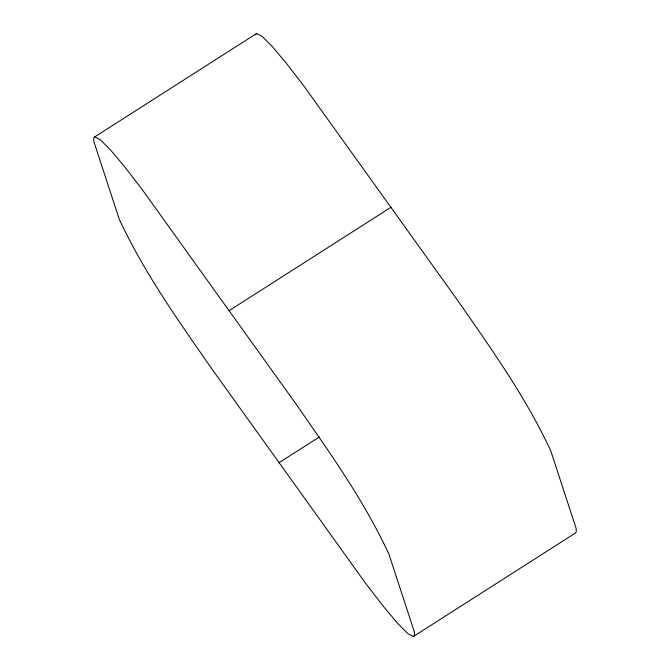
<?xml version="1.0" encoding="UTF-8"?>
<svg xmlns="http://www.w3.org/2000/svg" width="670" height="670" viewBox="0 0 670 670"><rect width="100%" height="100%" fill="white"/><g stroke="black" fill="none" stroke-linecap="round" stroke-linejoin="round"><path stroke-width="1" d="M94.788 136.847L93.7 138.154L93.834 141.47L119.176 219.006C144.025 272.631 178.614 321.014 212.214 369.396L365.996 583.838L383.583 606.652L397.695 623.435L407.745 633.519L413.39 636.5L575.212 533.153L576.301 531.846L576.167 528.53L550.824 450.994C525.975 397.369 491.386 348.986 457.786 300.604L304.004 86.162L286.417 63.349L272.305 46.565L262.255 36.482L256.61 33.5L94.788 136.847L100.433 139.829L110.483 149.912L124.595 166.696L142.182 189.518L295.964 403.951C329.565 452.334 364.153 500.716 389.002 554.341L414.345 631.877L414.479 635.202L413.39 636.5M255.521 34.798L256.61 33.5M229.224 310.587L391.046 207.239M278.954 462.761L319.414 436.924"/></g></svg>
